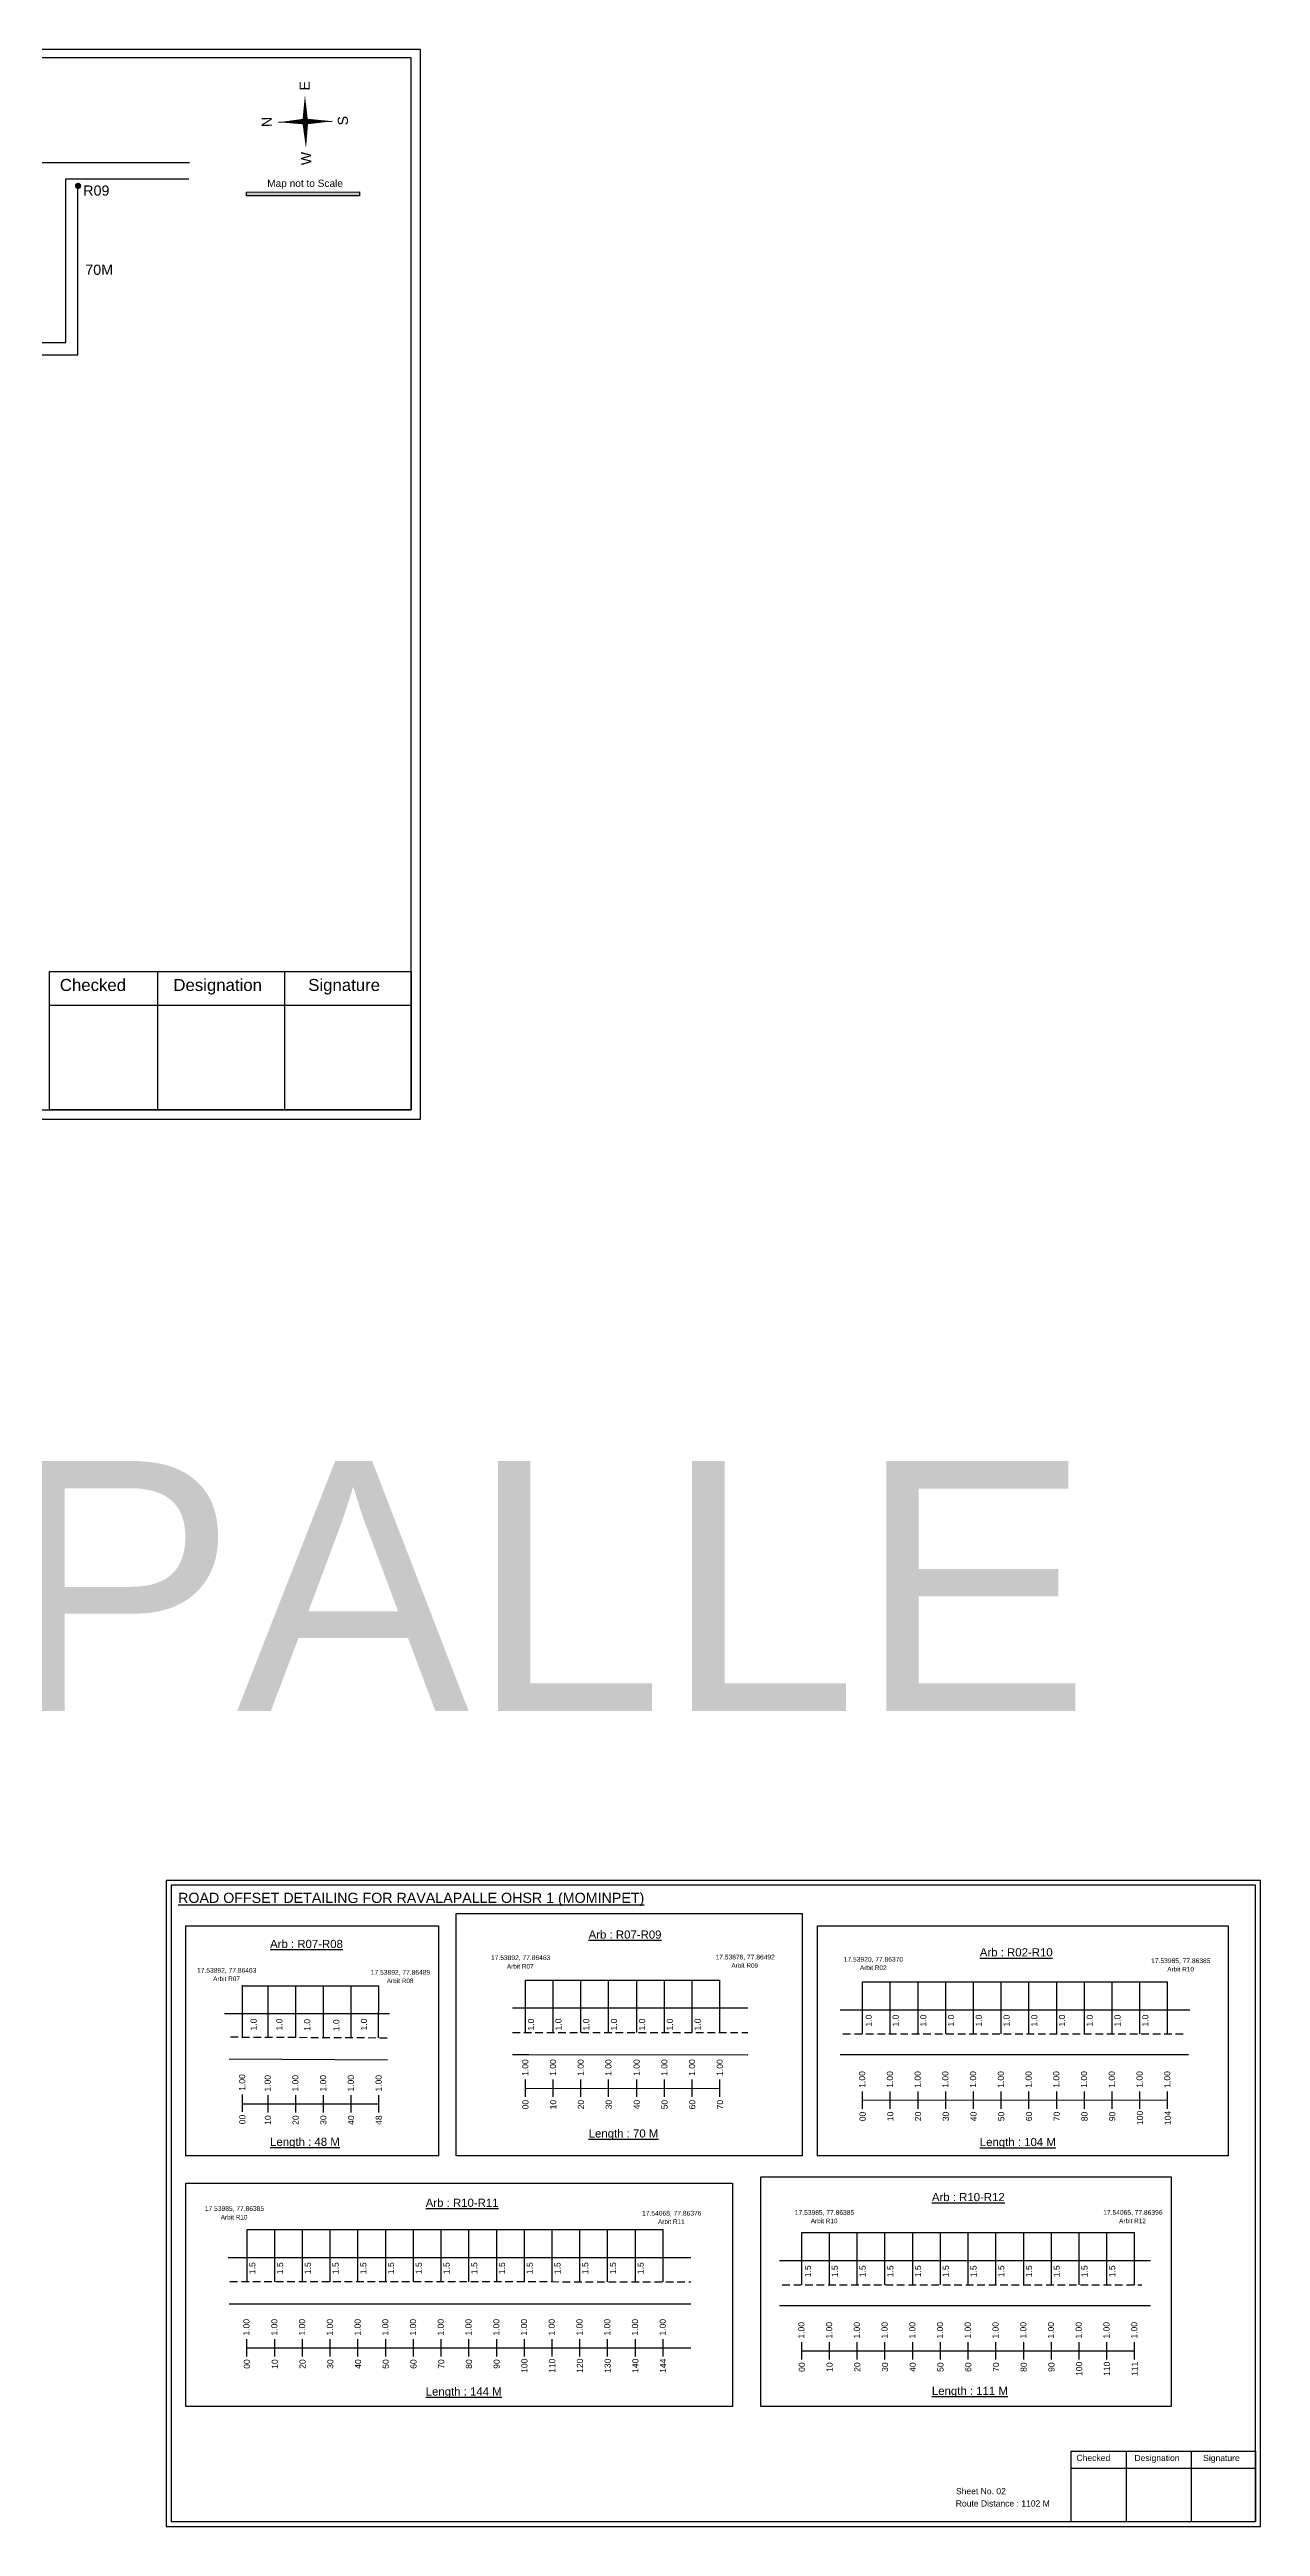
# Model space of a CAD drawing. Header units: inches. Extents: x 740 to 2793, y 71 to 1323.
# Drawn here: x 1465 to 2059, y 109 to 1323 of the extents above; entities that cross this region are included whole.
import ezdxf

# ---------------------------------------------------------------- set-up
doc = ezdxf.new("R2010")
doc.units = ezdxf.units.IN
doc.header["$MEASUREMENT"] = 0
doc.linetypes.add('DASHED2', pattern=[0.375, 0.25, -0.125])
for name, color, linetype in [('PDF_Geometry', 7, 'Continuous'), ('PDF_Text', 5, 'Continuous'), ('pipe', 5, 'Continuous')]:
    doc.layers.add(name, color=color, linetype=linetype)
doc.styles.add('PDF Arial', font='arial.ttf')
doc.styles.get("Standard").update_dxf_attribs({"font": 'arial.ttf'})

msp = doc.modelspace()

# ---------------------------------------------------------------- hatches: boundary and pattern name
at = {"ltscale": 0.5}
h = msp.add_hatch(color=5, dxfattribs=at)
h.dxf.hatch_style = 1
h.paths.add_polyline_path([(1480.3, 1256.2, 1), (1477.2, 1256.2, 1)])
at = {"true_color": 0x0093dd}
h = msp.add_hatch(color=142, dxfattribs=at)
h.dxf.hatch_style = 1
h.paths.add_polyline_path([(1561.3, 1253.2), (1561.3, 1251.3), (1616.8, 1251.4), (1616.8, 1253.3)])

# ---------------------------------------------------------------- linework, layer by layer
for p, q in [((1577.1, 1287.4), (1603.4, 1287.9)), ((1297.8, 1267.6), (1533.4, 1267.6)), ((1472.7, 1259.6), (1476.2, 1259.6)), ((1472.7, 1259.6), (1533.1, 1259.6)), ((1472.7, 1179.4), (1472.7, 1259.6)), ((1415.9, 1179.4), (1472.7, 1179.4)), ((1698.1, 350.9), (1698.1, 376.5)), ((1711.7, 350.9), (1711.7, 376.5)), ((1725.3, 350.9), (1725.3, 376.5)), ((1738.9, 350.9), (1738.9, 376.5)), ((1752.7, 350.9), (1752.7, 376.5)), ((1766.3, 350.9), (1766.3, 376.5)), ((1779.9, 350.9), (1779.9, 376.5)), ((1793.5, 350.9), (1793.5, 376.5)), ((1559.3, 348.6), (1559.3, 374.1)), ((1571.9, 348.5), (1571.9, 373.8)), ((1585.5, 348.5), (1585.5, 373.8)), ((1599.1, 348.5), (1599.1, 373.8)), ((1612.7, 348.3), (1612.7, 373.8)), ((1626, 348.3), (1626.3, 373.8)), ((1863.4, 350.2), (1863.4, 375.7)), ((1877, 350.2), (1877, 375.7)), ((1890.6, 350.2), (1890.6, 375.7)), ((1904.2, 350.2), (1904.2, 375.7)), ((1917.8, 350.2), (1917.8, 375.7)), ((1931.4, 350.2), (1931.4, 375.7)), ((1945, 350.2), (1945, 375.7)), ((1958.6, 350.2), (1958.6, 375.7)), ((1972.2, 350.2), (1972.2, 375.7)), ((1985.8, 350.2), (1985.8, 375.7)), ((1999.4, 350.2), (1999.4, 375.7)), ((2013, 350.2), (2013, 375.7)), ((1631.5, 360.1), (1550.6, 360.1)), ((1807.1, 362.8), (1691.7, 362.8)), ((1852.5, 362), (2023.9, 362)), ((1691.7, 340.1), (1699.8, 340.1)), ((1699.8, 340.1), (1807.1, 339.9)), ((1552.8, 337.9), (1630.5, 337.5)), ((2023.2, 339.9), (1852.5, 339.9)), ((1561.6, 228.7), (1561.6, 254.3)), ((1575.2, 228.7), (1575.2, 254.3)), ((1588.8, 228.7), (1588.8, 254.3)), ((1602.4, 228.7), (1602.4, 254.3)), ((1616, 228.7), (1616, 254.3)), ((1629.6, 228.7), (1629.6, 254.3)), ((1643.2, 228.7), (1643.2, 254.3)), ((1656.8, 228.7), (1656.8, 254.3)), ((1670.4, 228.7), (1670.4, 254.3)), ((1684, 228.7), (1684, 254.3)), ((1697.6, 228.7), (1697.6, 254.3)), ((1711.2, 228.7), (1711.2, 254.3)), ((1724.8, 228.7), (1724.8, 254.3)), ((1738.4, 228.7), (1738.4, 254.3)), ((1752, 228.7), (1752, 254.3)), ((1765.6, 228.7), (1765.6, 254.3)), ((1833.6, 227.2), (1833.6, 252.8)), ((1847.2, 227.2), (1847.2, 252.8)), ((1860.8, 227.2), (1860.8, 252.8)), ((1874.4, 227.2), (1874.4, 252.8)), ((1888, 227.2), (1888, 252.8)), ((1901.6, 227.2), (1901.6, 252.8)), ((1915.2, 227.2), (1915.2, 252.8)), ((1928.8, 227.2), (1928.8, 252.8)), ((1942.4, 227.2), (1942.4, 252.8)), ((1956, 227.2), (1956, 252.8)), ((1969.6, 227.2), (1969.6, 252.8)), ((1983.2, 227.2), (1983.2, 252.8)), ((1996.8, 227.2), (1996.8, 252.8)), ((1552.4, 240.6), (1779.2, 240.6)), ((1822.7, 239.1), (2004.6, 239.1)), ((1552.9, 217.9), (1779.2, 217.9)), ((2004.6, 216.9), (1822.7, 216.9))]:
    msp.add_line(p, q)
at = {"color": 1}
msp.add_line((1577.1, 1287.4), (1590.3, 1287.6), dxfattribs=at)
at = {"color": 242, "true_color": 0xcd2027}
for p, q in [((1517.7, 871.1), (1517.7, 803.2)), ((1579.9, 871.1), (1579.9, 803.2)), ((1464.8, 854.6), (1642, 854.6))]:
    msp.add_line(p, q, dxfattribs=at)
at = {"color": 5}
for p, q in [((1698.1, 376.5), (1793.5, 376.5)), ((1559.3, 373.8), (1626.3, 373.8)), ((1863.4, 375.7), (2013, 375.7)), ((1561.6, 254.3), (1765.6, 254.3)), ((1833.6, 252.8), (1996.8, 252.8))]:
    msp.add_line(p, q, dxfattribs=at)
at = {"linetype": 'DASHED2', "ltscale": 15}
for p, q in [((1553.5, 348.7), (1631.8, 348.3)), ((1691.7, 350.9), (1807.1, 350.9)), ((1853.8, 350.2), (2021.4, 350.2)), ((1553.2, 228.8), (1779.2, 228.7)), ((1824, 227.2), (2000.4, 227.2))]:
    msp.add_line(p, q, dxfattribs=at)
at = {"color": 217, "true_color": 0x93278f}
for p, q in [((1559.3, 312), (1559.3, 320.5)), ((1559.3, 315.9), (1626.3, 315.9)), ((1571.9, 311.6), (1571.9, 320.1)), ((1585.5, 311.6), (1585.5, 320.1)), ((1599.1, 311.6), (1599.1, 320.1)), ((1612.7, 311.6), (1612.7, 320.1)), ((1626.3, 311.6), (1626.3, 320.1)), ((1698.1, 319.3), (1698.1, 327.8)), ((1698.1, 323.5), (1793.5, 323.6)), ((1711.7, 319.3), (1711.7, 327.8)), ((1725.3, 319.3), (1725.3, 327.8)), ((1738.9, 319.3), (1738.9, 327.8)), ((1752.7, 319.3), (1752.7, 327.8)), ((1766.3, 319.3), (1766.3, 327.8)), ((1779.9, 319.3), (1779.9, 327.8)), ((1793.5, 319.3), (1793.5, 327.8)), ((1863.4, 313.5), (1863.4, 322)), ((1863.4, 317.7), (2013, 317.8)), ((1877, 313.5), (1877, 322)), ((1890.6, 313.5), (1890.6, 322)), ((1904.2, 313.5), (1904.2, 322)), ((1917.8, 313.5), (1917.8, 322)), ((1931.4, 313.5), (1931.4, 322)), ((1945, 313.5), (1945, 322)), ((1958.6, 313.5), (1958.6, 322)), ((1972.2, 313.5), (1972.2, 322)), ((1985.8, 313.5), (1985.8, 322)), ((1999.4, 313.5), (1999.4, 322)), ((2013, 313.5), (2013, 322)), ((1561.5, 192), (1561.5, 200.6)), ((1561.6, 196.3), (1779.2, 196.3)), ((1575.2, 192), (1575.2, 200.6)), ((1588.8, 192), (1588.8, 200.6)), ((1602.4, 192), (1602.4, 200.6)), ((1616, 192), (1616, 200.6)), ((1629.6, 192), (1629.6, 200.6)), ((1643.2, 192), (1643.2, 200.6)), ((1656.8, 192), (1656.8, 200.6)), ((1670.4, 192), (1670.4, 200.6)), ((1684, 192), (1684, 200.6)), ((1697.6, 192), (1697.6, 200.6)), ((1711.2, 192), (1711.2, 200.6)), ((1724.8, 192), (1724.8, 200.6)), ((1738.4, 192), (1738.4, 200.6)), ((1752, 192), (1752, 200.6)), ((1765.6, 192), (1765.6, 200.6)), ((1833.6, 190.5), (1833.6, 199.1)), ((1833.6, 194.8), (1996.8, 194.8)), ((1847.2, 190.5), (1847.2, 199.1)), ((1860.8, 190.5), (1860.8, 199.1)), ((1874.4, 190.5), (1874.4, 199.1)), ((1888, 190.5), (1888, 199.1)), ((1901.6, 190.5), (1901.6, 199.1)), ((1915.2, 190.5), (1915.2, 199.1)), ((1928.8, 190.5), (1928.8, 199.1)), ((1942.4, 190.5), (1942.4, 199.1)), ((1956, 190.5), (1956, 199.1)), ((1969.6, 190.5), (1969.6, 199.1)), ((1983.2, 190.5), (1983.2, 199.1)), ((1996.8, 190.5), (1996.8, 199.1))]:
    msp.add_line(p, q, dxfattribs=at)
for points in [[(756.6, 1323), (756.6, 798.6), (1646.7, 798.6), (1646.7, 1323)], [(760.7, 1319), (760.7, 803.3), (1642, 803.3), (1642, 1319)], [(1531.6, 403.2), (1655.4, 403.2), (1655.4, 290.5), (1531.6, 290.5)], [(1664.2, 409.3), (1833.8, 409.3), (1833.8, 290.5), (1664.2, 290.5)], [(1841.3, 403.2), (2042.6, 403.2), (2042.6, 290.5), (1841.3, 290.5)], [(1813.5, 280.2), (2014.8, 280.2), (2014.8, 167.6), (1813.5, 167.6)], [(1531.6, 277.1), (1799.7, 277.1), (1799.7, 167.6), (1531.6, 167.6)]]:
    msp.add_lwpolyline(points, close=True)
at = {"color": 142, "true_color": 0x0093dd}
msp.add_lwpolyline([(1616.8, 1251.4), (1561.3, 1251.3), (1561.3, 1253.2), (1616.8, 1253.3), (1616.8, 1251.4)], dxfattribs=at)
at = {"color": 242, "true_color": 0xcd2027}
msp.add_lwpolyline([(1642, 803.2), (1464.8, 803.2), (1464.8, 871.1), (1642, 871.1)], close=True, dxfattribs=at)
for points in [[(1591.5, 1287.7), (1588.7, 1287.6), (1590, 1300.8)], [(1591.6, 1287.7), (1588.7, 1287.6), (1590.5, 1274.5)], [(1590.3, 1286.3), (1590.2, 1289.2), (1603.4, 1287.9)]]:
    msp.add_solid(points)
at = {"color": 1}
msp.add_solid([(1590.3, 1286.3), (1590.2, 1289.2), (1577.1, 1287.4)], dxfattribs=at)
at = {"layer": 'PDF_Geometry'}
for points in [[(1522, 425.4), (1522, 108.7), (2058.5, 108.7), (2058.5, 425.4)], [(1524.4, 423.1), (1524.4, 111.1), (2056.1, 111.1), (2056.1, 423.1)]]:
    msp.add_lwpolyline(points, close=True, dxfattribs=at)
at = {"layer": 'PDF_Geometry', "color": 242, "true_color": 0xcc1f26}
msp.add_lwpolyline([(2056.1, 111), (1965.7, 111), (1965.7, 145.7), (2056.1, 145.7)], close=True, dxfattribs=at)
for points in [[(1965.7, 137.3), (2056.1, 137.3)], [(1992.7, 145.7), (1992.7, 111)], [(2024.5, 145.7), (2024.5, 111)]]:
    msp.add_lwpolyline(points, dxfattribs=at)
at = {"layer": 'pipe'}
for p, q in [((1478.7, 1173.4), (1478.7, 1256)), ((1421.9, 1173.4), (1478.7, 1173.4))]:
    msp.add_line(p, q, dxfattribs=at)

# ---------------------------------------------------------------- texts
for s, height, rotation, p in [('E', 4.95, 91.0063, (1592.4, 1303)), ('N', 4.95, 91.0063, (1573.8, 1285.1)), ('S', 4.95, 91.0063, (1611.1, 1285.9)), ('W', 4.95, 91.0063, (1593.1, 1266.4)), ('1.0', 3, 90, (1566.3, 351.9)), ('1.0', 3, 90, (1578.9, 351.9)), ('1.0', 3, 90, (1592.6, 351.7)), ('1.0', 3, 90, (1606.9, 351.5)), ('1.0', 3, 90, (1620.4, 351.9)), ('1.0', 3, 90, (1702.3, 351.9)), ('1.0', 3, 90, (1715.8, 351.9)), ('1.0', 3, 90, (1729.4, 351.9)), ('1.0', 3, 90, (1743, 351.9)), ('1.0', 3, 90, (1756.8, 351.9)), ('1.0', 3, 90, (1770.4, 351.9)), ('1.0', 3, 90, (1784, 351.9)), ('1.0', 3, 90, (1867.9, 353.8)), ('1.0', 3, 90, (1881.1, 353.8)), ('1.0', 3, 90, (1894.7, 353.8)), ('1.0', 3, 90, (1908.3, 353.8)), ('1.0', 3, 90, (1921.9, 353.8)), ('1.0', 3, 90, (1935.5, 353.8)), ('1.0', 3, 90, (1949.1, 353.8)), ('1.0', 3, 90, (1962.7, 353.8)), ('1.0', 3, 90, (1976.3, 353.8)), ('1.0', 3, 90, (1989.9, 353.8)), ('1.0', 3, 90, (2003.5, 353.8)), ('1.5', 3, 90, (1565.7, 232.4)), ('1.5', 3, 90, (1579.3, 232.4)), ('1.5', 3, 90, (1592.9, 232.4)), ('1.5', 3, 90, (1606.5, 232.4)), ('1.5', 3, 90, (1620.1, 232.4)), ('1.5', 3, 90, (1633.7, 232.4)), ('1.5', 3, 90, (1647.3, 232.4)), ('1.5', 3, 90, (1660.9, 232.4)), ('1.5', 3, 90, (1674.5, 232.4)), ('1.5', 3, 90, (1688.1, 232.4)), ('1.5', 3, 90, (1701.7, 232.4)), ('1.5', 3, 90, (1715.3, 232.4)), ('1.5', 3, 90, (1728.9, 232.4)), ('1.5', 3, 90, (1742.5, 232.4)), ('1.5', 3, 90, (1756.1, 232.4)), ('1.5', 3, 90, (1838.1, 230.9)), ('1.5', 3, 90, (1851.3, 230.9)), ('1.5', 3, 90, (1864.9, 230.9)), ('1.5', 3, 90, (1878.5, 230.9)), ('1.5', 3, 90, (1892.1, 230.9)), ('1.5', 3, 90, (1905.7, 230.9)), ('1.5', 3, 90, (1919.3, 230.9)), ('1.5', 3, 90, (1932.9, 230.9)), ('1.5', 3, 90, (1946.5, 230.9)), ('1.5', 3, 90, (1960.1, 230.9)), ('1.5', 3, 90, (1973.7, 230.9)), ('1.5', 3, 90, (1987.3, 230.9))]:
    msp.add_text(s, height=height, rotation=rotation).set_placement(p)
for s, height, p in [('R09', 5, (1481.3, 1251.4)), ('Map not to Scale', 3.542, (1571.5, 1255.7)), ('70M', 5, (1482.3, 1212.6)), ('Checked', 5.89, (1469.8, 861.5)), ('Designation', 5.886, (1525.5, 861.5)), ('Signature', 5.89, (1591.6, 861.5)), ('RAVALAPALLE ', 122.535, (766.8, 508.5)), ('Sheet No. 02', 3, (1909.2, 124.5)), ('Route Distance : 1102 M', 3, (1909.1, 118.5))]:
    msp.add_text(s, height=height).set_placement(p)
at = {"color": 242, "true_color": 0xcd2027}
for s, height, p in [('%%UROAD OFFSET DETAILING FOR RAVALAPALLE OHSR 1 (MOMINPET)', 5, (1527.8, 414.4)), ('%%UArb : R07-R09', 4, (1729.1, 396.9)), ('%%UArb : R07-R08', 4, (1572.9, 392.3)), ('%%UArb : R02-R10', 4, (1920.9, 388.2)), ('%%ULength : 70 M', 4, (1729.1, 299.4)), ('%%ULength : 48 M', 4, (1572.9, 295.3)), ('%%ULength : 104 M', 4, (1920.9, 295.2)), ('%%UArb : R10-R11', 4, (1649.2, 265.4)), ('%%UArb : R10-R12', 4, (1897.4, 268.2)), ('%%ULength : 144 M', 4, (1649.2, 172.9)), ('%%ULength : 111 M', 4, (1897.4, 173.2))]:
    msp.add_text(s, height=height, dxfattribs=at).set_placement(p)
at = {"color": 5}
for s, height, p in [('17.53892, 77.86463', 2.34, (1681.2, 386.4)), ('17.53876, 77.86492', 2.34, (1791.3, 386.7)), ('17.53892, 77.86463', 2.34, (1537.1, 380.2)), ('Arbit R07', 2.25, (1545, 376.1)), ('17.53892, 77.86489', 2.34, (1622.3, 379.2)), ('Arbit R08', 2.25, (1630.1, 375.1)), ('Arbit R07', 2.25, (1689, 382.2)), ('Arbit R09', 2.25, (1799.1, 382.6)), ('17.53920, 77.86370', 2.34, (1854.2, 385.6)), ('Arbit R02', 2.25, (1862.1, 381.5)), ('17.53985, 77.86385', 2.34, (2004.9, 384.9)), ('Arbit R10', 2.25, (2012.8, 380.8)), ('17.53985, 77.86385', 2.34, (1540.9, 263.4)), ('Arbit R10', 2.25, (1548.7, 259.2)), ('17.54068, 77.86376', 2.34, (1755.3, 261.1)), ('Arbit R11', 2.25, (1763.1, 257)), ('17.53985, 77.86385', 2.34, (1830.2, 261.5)), ('Arbit R10', 2.25, (1838, 257.4)), ('17.54065, 77.86396', 2.34, (1981.4, 261.5)), ('Arbit R12', 2.25, (1989.2, 257.4))]:
    msp.add_text(s, height=height, dxfattribs=at).set_placement(p)
at = {"color": 217, "true_color": 0x93278f}
for s, p in [('1.00', (1560.7, 322.3)), ('1.00', (1573.2, 321.9)), ('1.00', (1586.8, 321.9)), ('1.00', (1600.4, 321.9)), ('1.00', (1614, 321.9)), ('1.00', (1627.6, 321.9)), ('1.00', (1699.5, 329.6)), ('1.00', (1713.1, 329.6)), ('1.00', (1726.7, 329.6)), ('1.00', (1740.3, 329.6)), ('1.00', (1754.1, 329.6)), ('1.00', (1767.7, 329.6)), ('1.00', (1781.3, 329.6)), ('1.00', (1794.9, 329.6)), ('1.00', (1864.7, 323.8)), ('1.00', (1878.3, 323.8)), ('1.00', (1891.9, 323.8)), ('1.00', (1905.5, 323.8)), ('1.00', (1919.1, 323.8)), ('1.00', (1932.7, 323.8)), ('1.00', (1946.3, 323.8)), ('1.00', (1959.9, 323.8)), ('1.00', (1973.5, 323.8)), ('1.00', (1987.1, 323.8)), ('1.00', (2000.7, 323.8)), ('1.00', (2014.3, 323.8)), ('00', (1699.6, 313.2)), ('10', (1713.2, 313.2)), ('20', (1726.8, 313.2)), ('30', (1740.4, 313.2)), ('40', (1754.2, 313.2)), ('50', (1767.8, 313.2)), ('60', (1781.4, 313.2)), ('70', (1795, 313.2)), ('00', (1560.8, 305.9)), ('10', (1573.3, 305.6)), ('20', (1586.9, 305.6)), ('30', (1600.5, 305.6)), ('40', (1614.1, 305.6)), ('48', (1627.7, 305.6)), ('00', (1864.9, 307.4)), ('10', (1878.5, 307.4)), ('20', (1892.1, 307.4)), ('30', (1905.7, 307.4)), ('40', (1919.3, 307.4)), ('50', (1932.9, 307.4)), ('60', (1946.5, 307.4)), ('70', (1960.1, 307.4)), ('80', (1973.7, 307.4)), ('90', (1987.3, 307.4)), ('100', (2000.9, 305.5)), ('104', (2014.5, 305.5)), ('1.00', (1562.8, 202.3)), ('1.00', (1576.5, 202.3)), ('1.00', (1590.1, 202.3)), ('1.00', (1603.7, 202.3)), ('1.00', (1617.3, 202.3)), ('1.00', (1630.9, 202.3)), ('1.00', (1644.5, 202.3)), ('1.00', (1658.1, 202.3)), ('1.00', (1671.7, 202.3)), ('1.00', (1685.3, 202.3)), ('1.00', (1698.9, 202.3)), ('1.00', (1712.5, 202.3)), ('1.00', (1726.1, 202.3)), ('1.00', (1739.7, 202.3)), ('1.00', (1753.3, 202.3)), ('1.00', (1766.9, 202.3)), ('1.00', (1834.9, 200.8)), ('1.00', (1848.5, 200.8)), ('1.00', (1862.1, 200.8)), ('1.00', (1875.7, 200.8)), ('1.00', (1889.3, 200.8)), ('1.00', (1902.9, 200.8)), ('1.00', (1916.5, 200.8)), ('1.00', (1930.1, 200.8)), ('1.00', (1943.7, 200.8)), ('1.00', (1957.3, 200.8)), ('1.00', (1970.9, 200.8)), ('1.00', (1984.5, 200.8)), ('1.00', (1998.1, 200.8)), ('00', (1563, 186)), ('10', (1576.7, 186)), ('20', (1590.3, 186)), ('30', (1603.9, 186)), ('40', (1617.5, 186)), ('50', (1631.1, 186)), ('60', (1644.7, 186)), ('70', (1658.3, 186)), ('80', (1671.9, 186)), ('90', (1685.5, 186)), ('100', (1699.1, 184)), ('110', (1712.7, 184)), ('120', (1726.3, 184)), ('130', (1739.9, 184)), ('140', (1753.5, 184)), ('144', (1767.1, 184)), ('00', (1835.1, 184.5)), ('10', (1848.7, 184.5)), ('20', (1862.3, 184.5)), ('30', (1875.9, 184.5)), ('40', (1889.5, 184.5)), ('50', (1903.1, 184.5)), ('60', (1916.7, 184.5)), ('70', (1930.3, 184.5)), ('80', (1943.9, 184.5)), ('90', (1957.5, 184.5)), ('100', (1971.1, 182.5)), ('110', (1984.7, 182.5)), ('111', (1998.3, 182.5))]:
    msp.add_text(s, height=3, rotation=90, dxfattribs=at).set_placement(p)
at = {"layer": 'PDF_Text', "color": 7, "attachment_point": 7, "style": 'PDF Arial'}
for s, insert, char_height in [('Checked', (1968.3, 140.8), 3), ('Designation', (1996.7, 139.9), 3.001), ('Signature', (2030.4, 139.9), 3)]:
    msp.add_mtext(s, dxfattribs=dict(at, insert=insert, char_height=char_height))

doc.saveas('drawing.dxf')
